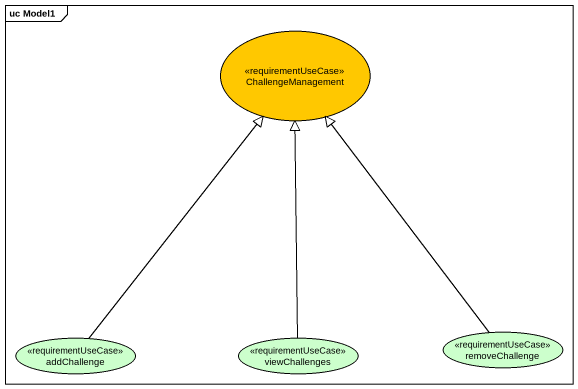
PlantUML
@startuml
mainframe uc Model1
usecase ChallengeManagement <<requirementUseCase>> #FFC800
usecase addChallenge <<requirementUseCase>> #CCFFCC
usecase viewChallenges <<requirementUseCase>> #CCFFCC
usecase removeChallenge <<requirementUseCase>> #CCFFCC
addChallenge -up-|> ChallengeManagement
viewChallenges -up-|> ChallengeManagement
removeChallenge -up-|> ChallengeManagement
@enduml
